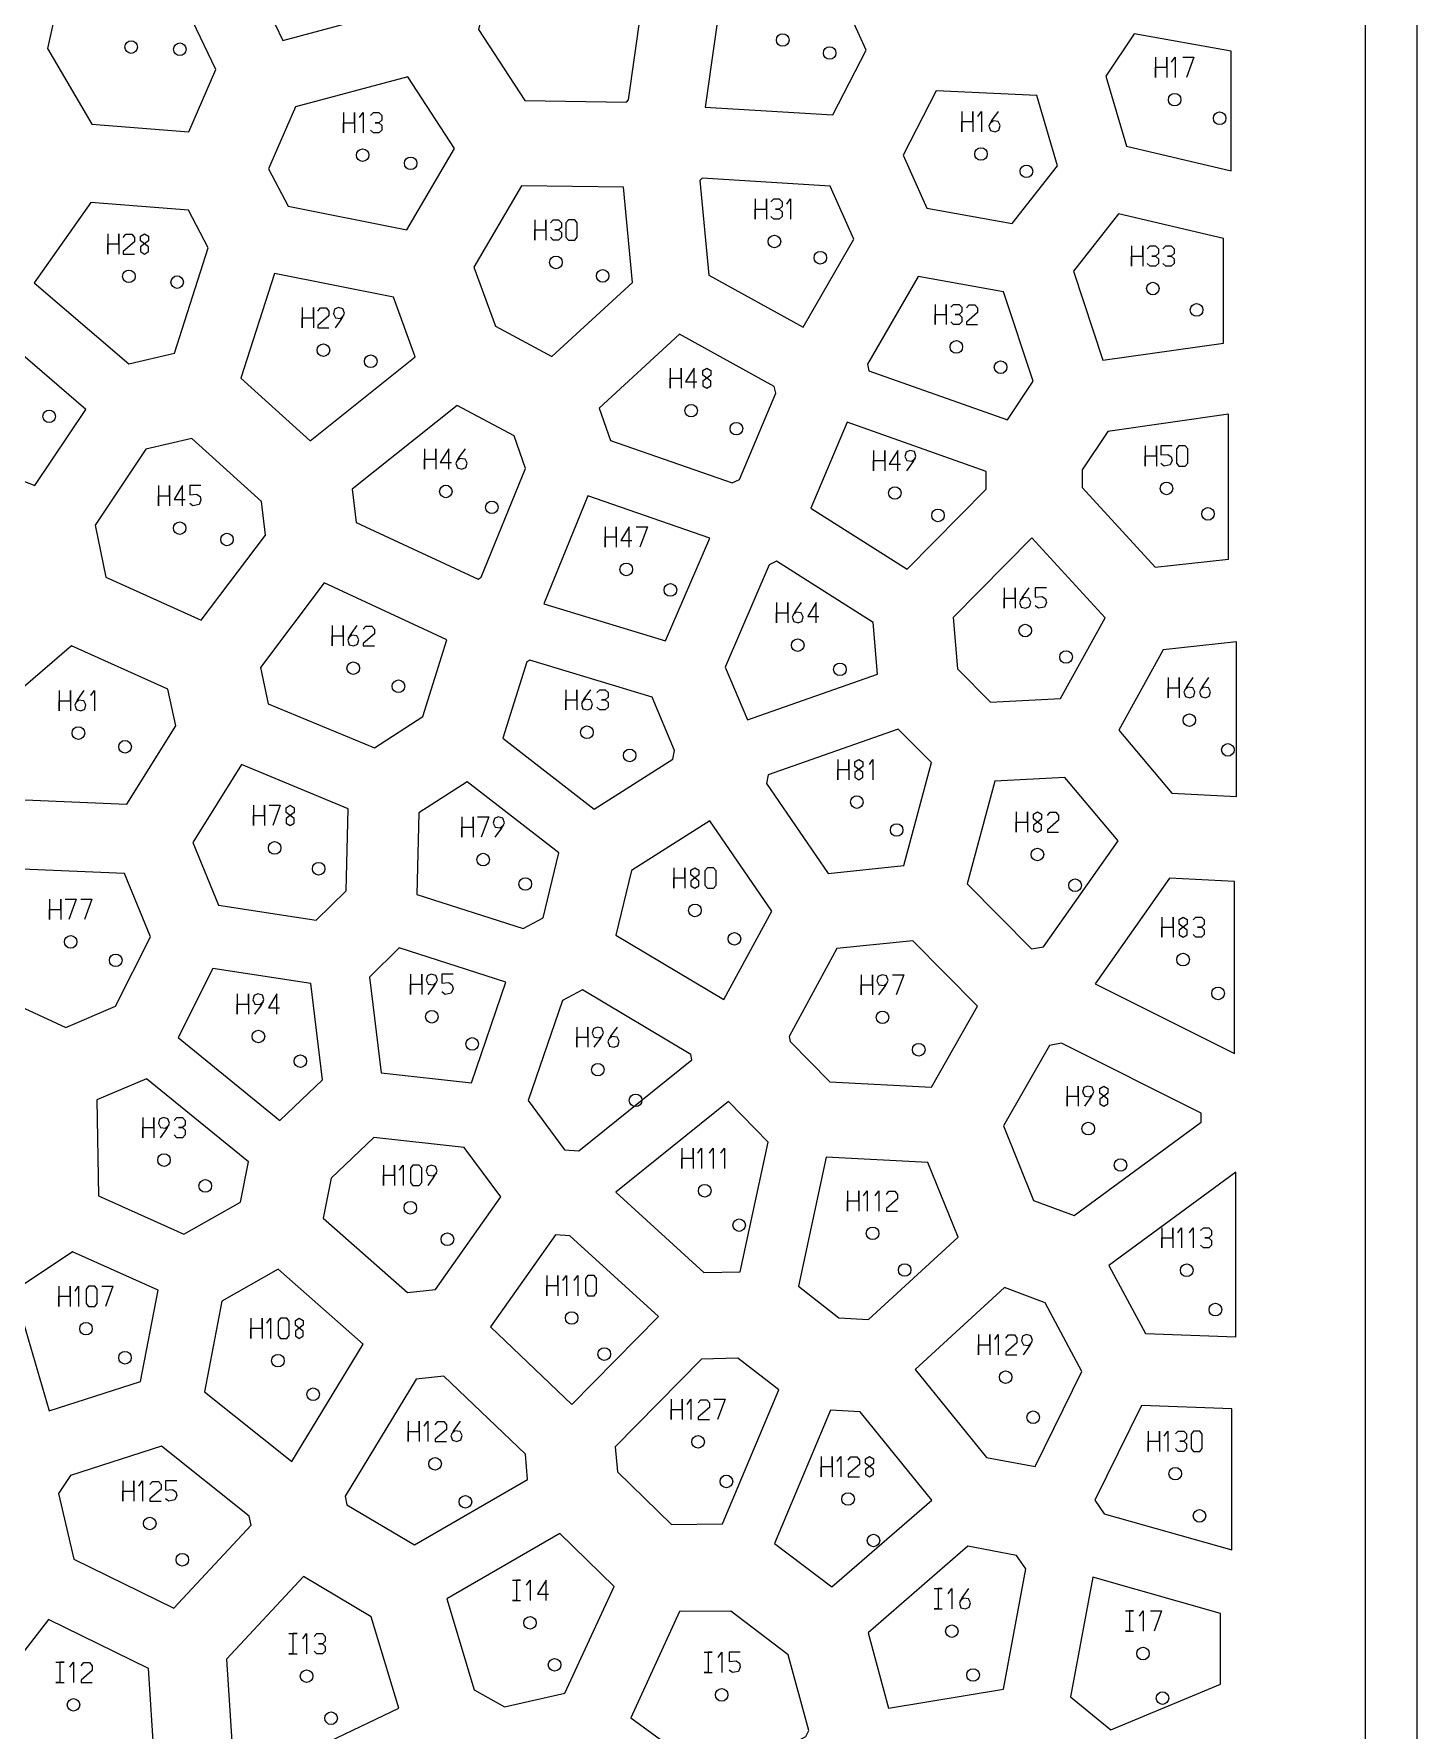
# Model space of a CAD drawing. Extents: x -13 to 2451, y -13 to 1232.
# Drawn here: x 2110 to 2451.1, y 377.5 to 795.8 of the extents above; entities that cross this region are included whole.
import ezdxf

# ---------------------------------------------------------------- set-up
doc = ezdxf.new("R2010")
doc.units = 0
for name, color, linetype in [('BOARDCUT', 7, 'CONTINUOUS'), ('OUTLINES', 7, 'CONTINUOUS'), ('PINHOLES', 7, 'CONTINUOUS'), ('STOCK', 7, 'CONTINUOUS')]:
    doc.layers.add(name, color=color, linetype=linetype)

msp = doc.modelspace()

# ---------------------------------------------------------------- linework, layer by layer
at = {"layer": 'BOARDCUT'}
msp.add_lwpolyline([(0, 0), (2438.4, 0), (2438.4, 1219.2), (0, 1219.2)], close=True, dxfattribs=at)
at = {"layer": 'OUTLINES'}
for points in [[(2199.031, 801.566), (2203.454, 820.223), (2189.952, 830.482), (2158.164, 821.904), (2171.375, 794.169), (2199.031, 801.566)], [(2256.669, 779.527), (2261.248, 812.15), (2240.707, 822.085), (2224.027, 815.479), (2219.627, 796.916), (2231.086, 779.369), (2256.119, 779.004), (2256.669, 779.527)], [(2141.561, 814.93), (2138.453, 816.547), (2116.84, 807.858), (2113.368, 792.221), (2124.262, 773.518), (2148.218, 771.628), (2154.855, 787.02), (2141.561, 814.93)], [(2315.228, 791.784), (2306.032, 812.12), (2293.206, 815.653), (2280.119, 810.213), (2275.562, 777.745), (2307.046, 775.822), (2315.228, 791.784)], [(2405.228, 762.059), (2405.228, 791.524), (2381.324, 795.805), (2374.366, 785.398), (2379.44, 768.118), (2405.228, 762.059)], [(2213.749, 767.569), (2202.209, 785.239), (2174.5, 777.829), (2167.892, 762.503), (2172.706, 753.292), (2201.946, 747.459), (2213.749, 767.569)], [(2362.396, 763.294), (2357.297, 780.659), (2332.538, 781.794), (2324.382, 765.883), (2330.231, 752.856), (2351.235, 749.071), (2362.396, 763.294)], [(2255.382, 757.991), (2230.259, 758.357), (2218.495, 738.315), (2223.814, 723.711), (2237.76, 716.226), (2257.607, 734.482), (2255.382, 757.991)], [(2299.706, 723.487), (2312.239, 745.191), (2306.356, 758.293), (2274.789, 760.221), (2274.241, 759.699), (2276.453, 736.325), (2299.706, 723.487)], [(2144.679, 717.062), (2152.954, 743.019), (2148.095, 752.317), (2124.017, 754.217), (2110.103, 734.435), (2133.412, 714.453), (2144.679, 717.062)], [(2403.341, 719.576), (2403.341, 745.384), (2377.485, 751.46), (2366.35, 737.268), (2373.631, 715.367), (2403.341, 719.576)], [(2198.674, 730.887), (2169.305, 736.744), (2161.071, 710.916), (2178.109, 695.487), (2204.034, 716.168), (2198.674, 730.887)], [(2350.132, 700.657), (2356.428, 710.186), (2349.11, 732.198), (2328.047, 735.995), (2315.552, 714.357), (2315.935, 712.716), (2350.132, 700.657)], [(2095.893, 722.458), (2082.717, 702.761), (2084.647, 694.329), (2110.243, 684.426), (2122.814, 703.212), (2099.366, 723.314), (2095.893, 722.458)], [(2282.167, 685.087), (2283.995, 685.942), (2292.958, 707.189), (2292.572, 708.842), (2269.221, 721.734), (2249.405, 703.506), (2252.214, 695.51), (2282.167, 685.087)], [(2214.386, 704.196), (2188.491, 683.538), (2189.46, 675.316), (2219.598, 661.357), (2220.344, 661.791), (2231.258, 688.598), (2228.426, 696.66), (2214.386, 704.196)], [(2301.611, 678.868), (2325.359, 663.841), (2344.808, 683.544), (2344.827, 687.928), (2310.535, 700.021), (2301.611, 678.868)], [(2404.562, 666.25), (2404.562, 702.003), (2374.816, 697.789), (2368.544, 688.297), (2368.525, 683.942), (2386.474, 664.269), (2404.562, 666.25)], [(2125.113, 674.694), (2127.732, 661.833), (2151.294, 651.191), (2167.087, 672.192), (2166.11, 680.487), (2148.941, 696.035), (2137.643, 693.419), (2125.113, 674.694)], [(2265.768, 646.096), (2276.654, 671.446), (2246.592, 681.906), (2235.729, 655.221), (2265.768, 646.096)], [(2374.15, 651.794), (2356.121, 671.557), (2336.713, 651.897), (2337.748, 639.203), (2345.927, 630.974), (2363.186, 631.9), (2374.15, 651.794)], [(2318.052, 637.888), (2317.01, 650.66), (2293.166, 665.748), (2291.338, 664.894), (2280.495, 639.645), (2286.015, 626.61), (2318.052, 637.888)], [(2181.578, 660.438), (2165.846, 639.52), (2167.818, 630.608), (2194.036, 619.76), (2205.913, 627.48), (2211.865, 646.411), (2181.578, 660.438)], [(2119.284, 644.892), (2097.176, 625.932), (2100.148, 610.524), (2103.871, 607.07), (2132.955, 605.832), (2144.989, 625.177), (2142.997, 634.182), (2119.284, 644.892)], [(2406.581, 607.706), (2406.581, 645.911), (2388.473, 643.928), (2377.547, 624.102), (2390.639, 608.532), (2406.581, 607.706)], [(2268.019, 619.073), (2262.458, 632.203), (2232.317, 641.36), (2231.572, 640.926), (2225.656, 622.111), (2248.209, 604.646), (2267.531, 616.923), (2268.019, 619.073)], [(2323.145, 624.369), (2291.112, 613.093), (2290.627, 610.959), (2305.844, 588.761), (2324.549, 590.692), (2331.374, 616.089), (2323.145, 624.369)], [(2187.526, 604.72), (2161.178, 615.622), (2149.209, 596.38), (2155.541, 580.926), (2179.637, 577.275), (2187.002, 584.498), (2187.526, 604.72)], [(2235.587, 577.818), (2239.475, 593.838), (2216.824, 611.378), (2204.969, 603.672), (2204.448, 583.586), (2230.668, 575.161), (2235.587, 577.818)], [(2356.016, 570.148), (2359.001, 570.688), (2377.417, 596.771), (2364.261, 612.416), (2346.977, 611.488), (2340.185, 586.211), (2356.016, 570.148)], [(2280.141, 557.656), (2291.999, 579.425), (2276.695, 601.751), (2257.406, 589.495), (2253.542, 573.573), (2280.141, 557.656)], [(2117.849, 550.768), (2130.141, 556.011), (2138.751, 573.122), (2132.365, 588.708), (2103.191, 589.951), (2103.365, 557.512), (2117.849, 550.768)], [(2406.052, 544.356), (2406.052, 586.745), (2390.082, 587.573), (2371.723, 561.57), (2406.052, 544.356)], [(2226.398, 561.947), (2200.099, 570.398), (2192.762, 563.201), (2195.618, 539.606), (2217.895, 537.122), (2226.398, 561.947)], [(2331.319, 536.07), (2342.685, 556.014), (2326.764, 572.167), (2308.041, 570.234), (2296.24, 548.568), (2296.504, 547.273), (2306.247, 537.351), (2331.319, 536.07)], [(2170.65, 527.824), (2181.194, 537.883), (2178.32, 561.63), (2154.16, 565.29), (2145.599, 548.278), (2170.65, 527.824)], [(2271.967, 544.101), (2245.257, 560.084), (2240.347, 557.432), (2231.886, 532.729), (2240.859, 520.635), (2244.403, 520.36), (2272.233, 542.794), (2271.967, 544.101)], [(2397.856, 527.409), (2397.856, 529.599), (2363.413, 546.87), (2360.427, 546.331), (2349.123, 526.495), (2356.512, 508.133), (2366.516, 504.378), (2397.856, 527.409)], [(2160.92, 507.667), (2162.929, 517.598), (2137.777, 538.134), (2125.506, 532.9), (2125.949, 509.228), (2146.991, 499.774), (2160.92, 507.667)], [(2253.496, 510.118), (2275.243, 490.321), (2284.182, 490.506), (2291.065, 522.511), (2281.258, 532.498), (2253.496, 510.118)], [(2216.118, 521.15), (2193.799, 523.638), (2183.303, 513.626), (2181.311, 503.78), (2202.169, 485.407), (2209.054, 486.136), (2225.153, 508.973), (2216.118, 521.15)], [(2337.924, 499.023), (2330.484, 517.511), (2305.377, 518.794), (2298.528, 486.951), (2308.522, 479.179), (2315.849, 478.724), (2337.924, 499.023)], [(2406.385, 474.487), (2406.385, 515.048), (2375.114, 492.068), (2384.12, 475.27), (2406.385, 474.487)], [(2238.636, 499.67), (2222.618, 476.947), (2242.652, 457.79), (2264.025, 479.515), (2242.186, 499.395), (2238.636, 499.67)], [(2113.796, 456.239), (2136.278, 463.437), (2140.633, 485.966), (2119.535, 495.445), (2105.124, 485.797), (2113.796, 456.239)], [(2191.223, 472.662), (2170.263, 491.125), (2156.386, 483.261), (2152.059, 460.875), (2173.622, 443.689), (2191.223, 472.662)], [(2359.373, 482.845), (2349.336, 486.612), (2327.34, 466.385), (2344.959, 444.743), (2356.936, 442.465), (2368.429, 465.955), (2359.373, 482.845)], [(2283.621, 469.184), (2274.677, 468.999), (2253.382, 447.354), (2253.898, 441.187), (2267.241, 428.199), (2279.848, 428.322), (2293.671, 461.368), (2283.621, 469.184)], [(2211.122, 464.754), (2204.239, 464.025), (2186.733, 435.208), (2187.201, 433.019), (2203.886, 423.14), (2231.765, 439.293), (2231.246, 445.511), (2211.122, 464.754)], [(2306.756, 412.796), (2331.456, 434.222), (2313.753, 455.965), (2306.417, 456.421), (2292.657, 423.522), (2306.756, 412.796)], [(2405.39, 421.909), (2405.39, 456.752), (2383.112, 457.535), (2371.676, 434.162), (2373.938, 430.844), (2405.39, 421.909)], [(2144.544, 407.581), (2163.58, 428.028), (2163.107, 430.235), (2141.478, 447.474), (2119.068, 440.299), (2116.054, 435.824), (2119.849, 419.667), (2144.544, 407.581)], [(2253.084, 412.886), (2239.671, 425.941), (2211.876, 409.836), (2218.618, 387.385), (2226.089, 383.207), (2240.959, 386.557), (2253.084, 412.886)], [(2354.594, 417.222), (2352.318, 420.562), (2340.322, 422.843), (2315.699, 401.485), (2320.729, 382.916), (2349.126, 387.591), (2354.594, 417.222)], [(2193.195, 405.438), (2176.463, 415.346), (2157.534, 395.014), (2158.893, 373.423), (2171.449, 369.229), (2199.976, 382.854), (2193.195, 405.438)], [(2402.612, 388.811), (2402.612, 406.255), (2371.113, 415.203), (2365.671, 385.719), (2375.608, 377.545), (2402.612, 388.811)], [(2279.134, 364.456), (2300.351, 375.881), (2301.072, 377.368), (2296.006, 396.074), (2281.847, 406.845), (2269.244, 406.722), (2257.185, 380.534), (2279.134, 364.456)], [(2139.638, 370.981), (2138.272, 392.682), (2113.589, 404.761), (2096.836, 383.108), (2098.21, 374.423), (2132.113, 365.795), (2139.638, 370.981)]]:
    msp.add_lwpolyline(points, close=True, dxfattribs=at)
at = {"layer": 'PINHOLES'}
for centre in [(2294.677, 794.308), (2134.003, 792.561), (2145.992, 792.029), (2306.241, 791.105), (2391.331, 779.596), (2402.418, 775.006), (2191.076, 765.91), (2343.553, 766.186), (2202.908, 763.903), (2354.771, 761.925), (2292.623, 744.614), (2238.738, 739.454), (2303.933, 740.603), (2133.428, 736.014), (2250.27, 736.136), (2145.345, 734.6), (2385.943, 733.014), (2396.725, 727.746), (2337.485, 718.62), (2181.395, 717.817), (2193.08, 715.084), (2348.39, 713.612), (2113.774, 701.504), (2272.098, 702.907), (2283.244, 698.461), (2211.594, 682.972), (2322.308, 682.59), (2389.311, 683.725), (2222.94, 679.064), (2332.955, 677.055), (2399.533, 677.44), (2145.954, 673.926), (2157.619, 671.112), (2256.088, 663.741), (2266.975, 658.692), (2354.466, 648.666), (2298.368, 645.068), (2188.762, 639.379), (2308.775, 639.094), (2364.537, 642.141), (2199.906, 634.928), (2394.945, 626.569), (2120.977, 623.372), (2246.385, 623.581), (2132.493, 619.999), (2256.935, 617.863), (2404.444, 619.236), (2312.954, 606.366), (2322.773, 599.468), (2169.377, 595.06), (2357.481, 593.44), (2180.222, 589.924), (2220.795, 592.182), (2231.169, 586.151), (2366.772, 585.845), (2273.009, 579.646), (2119.085, 571.883), (2282.752, 572.641), (2393.394, 567.512), (2130.193, 567.343), (2402.027, 559.177), (2208.136, 553.425), (2319.275, 553.285), (2165.368, 548.552), (2218.081, 546.711), (2175.712, 542.469), (2328.215, 545.28), (2249.082, 540.378), (2258.391, 532.805), (2370.006, 525.836), (2142.096, 518.064), (2377.96, 516.851), (2152.266, 511.694), (2275.446, 510.504), (2202.831, 506.314), (2283.928, 502.015), (2211.973, 498.541), (2316.824, 499.99), (2324.736, 490.967), (2394.296, 490.892), (2401.375, 481.202), (2122.844, 476.485), (2242.617, 479.126), (2132.468, 469.318), (2170.181, 468.593), (2250.663, 470.223), (2349.636, 464.529), (2178.868, 460.314), (2356.438, 454.644), (2273.801, 448.571), (2208.943, 443.16), (2280.781, 438.809), (2391.459, 440.718), (2216.425, 433.777), (2310.788, 434.479), (2397.443, 430.316), (2138.583, 428.435), (2317.054, 424.245), (2146.6, 419.505), (2232.349, 403.939), (2336.373, 401.88), (2383.515, 396.365), (2238.416, 393.585), (2177.247, 390.778), (2341.615, 391.086), (2119.782, 383.719), (2279.613, 386.172), (2388.33, 385.374), (2183.3, 380.417)]:
    msp.add_circle(centre, 1.55, dxfattribs=at)
at = {"layer": 'STOCK'}
msp.add_lwpolyline([(-12.7, -12.7), (2451.1, -12.7), (2451.1, 1231.9), (-12.7, 1231.9)], close=True, dxfattribs=at)
at = {"layer": 'TEXT'}
for points in [[(2386.606, 790.096), (2386.606, 785.096), (2386.606, 787.596), (2389.356, 787.596), (2389.356, 790.096), (2389.356, 785.096)], [(2390.556, 788.846), (2391.456, 790.096), (2391.456, 785.096)], [(2393.306, 790.096), (2396.056, 790.096), (2394.206, 785.096)], [(2186.351, 776.41), (2186.351, 771.41), (2186.351, 773.91), (2189.101, 773.91), (2189.101, 776.41), (2189.101, 771.41)], [(2190.301, 775.16), (2191.201, 776.41), (2191.201, 771.41)], [(2193.051, 775.71), (2193.751, 776.41), (2195.101, 776.41), (2195.801, 775.71), (2195.801, 774.56), (2195.101, 773.91), (2194.151, 773.91), (2195.101, 773.91), (2195.801, 773.26), (2195.801, 772.11), (2195.101, 771.41), (2193.751, 771.41), (2193.051, 772.11)], [(2338.828, 776.686), (2338.828, 771.686), (2338.828, 774.186), (2341.578, 774.186), (2341.578, 776.686), (2341.578, 771.686)], [(2342.778, 775.436), (2343.678, 776.686), (2343.678, 771.686)], [(2347.778, 776.686), (2346.178, 774.436), (2345.528, 773.086), (2345.928, 771.986), (2347.028, 771.686), (2347.978, 772.086), (2348.278, 773.186), (2347.778, 774.186), (2346.528, 774.336), (2345.678, 773.586)], [(2287.898, 755.114), (2287.898, 750.114), (2287.898, 752.614), (2290.648, 752.614), (2290.648, 755.114), (2290.648, 750.114)], [(2291.748, 754.414), (2292.448, 755.114), (2293.798, 755.114), (2294.498, 754.414), (2294.498, 753.264), (2293.798, 752.614), (2292.848, 752.614), (2293.798, 752.614), (2294.498, 751.964), (2294.498, 750.814), (2293.798, 750.114), (2292.448, 750.114), (2291.748, 750.814)], [(2295.698, 753.864), (2296.598, 755.114), (2296.598, 750.114)], [(2233.513, 749.954), (2233.513, 744.954), (2233.513, 747.454), (2236.263, 747.454), (2236.263, 749.954), (2236.263, 744.954)], [(2237.363, 749.254), (2238.063, 749.954), (2239.413, 749.954), (2240.113, 749.254), (2240.113, 748.104), (2239.413, 747.454), (2238.463, 747.454), (2239.413, 747.454), (2240.113, 746.804), (2240.113, 745.654), (2239.413, 744.954), (2238.063, 744.954), (2237.363, 745.654)], [(2128.203, 746.514), (2128.203, 741.514), (2128.203, 744.014), (2130.953, 744.014), (2130.953, 746.514), (2130.953, 741.514)], [(2132.053, 745.614), (2132.703, 746.414), (2134.153, 746.414), (2134.803, 745.614), (2134.803, 744.514), (2132.053, 742.114), (2132.053, 741.514), (2134.803, 741.514)], [(2380.718, 743.514), (2380.718, 738.514), (2380.718, 741.014), (2383.468, 741.014), (2383.468, 743.514), (2383.468, 738.514)], [(2384.568, 742.814), (2385.268, 743.514), (2386.618, 743.514), (2387.318, 742.814), (2387.318, 741.664), (2386.618, 741.014), (2385.668, 741.014), (2386.618, 741.014), (2387.318, 740.364), (2387.318, 739.214), (2386.618, 738.514), (2385.268, 738.514), (2384.568, 739.214)], [(2388.418, 742.814), (2389.118, 743.514), (2390.468, 743.514), (2391.168, 742.814), (2391.168, 741.664), (2390.468, 741.014), (2389.518, 741.014), (2390.468, 741.014), (2391.168, 740.364), (2391.168, 739.214), (2390.468, 738.514), (2389.118, 738.514), (2388.418, 739.214)], [(2176.17, 728.317), (2176.17, 723.317), (2176.17, 725.817), (2178.92, 725.817), (2178.92, 728.317), (2178.92, 723.317)], [(2180.02, 727.417), (2180.67, 728.217), (2182.12, 728.217), (2182.77, 727.417), (2182.77, 726.317), (2180.02, 723.917), (2180.02, 723.317), (2182.77, 723.317)], [(2184.37, 723.317), (2185.97, 725.567), (2186.62, 726.917), (2186.22, 728.017), (2185.12, 728.317), (2184.17, 727.917), (2183.87, 726.817), (2184.37, 725.817), (2185.62, 725.667), (2186.47, 726.417)], [(2332.26, 729.12), (2332.26, 724.12), (2332.26, 726.62), (2335.01, 726.62), (2335.01, 729.12), (2335.01, 724.12)], [(2336.11, 728.42), (2336.81, 729.12), (2338.16, 729.12), (2338.86, 728.42), (2338.86, 727.27), (2338.16, 726.62), (2337.21, 726.62), (2338.16, 726.62), (2338.86, 725.97), (2338.86, 724.82), (2338.16, 724.12), (2336.81, 724.12), (2336.11, 724.82)], [(2339.96, 728.22), (2340.61, 729.02), (2342.06, 729.02), (2342.71, 728.22), (2342.71, 727.12), (2339.96, 724.72), (2339.96, 724.12), (2342.71, 724.12)], [(2266.873, 713.407), (2266.873, 708.407), (2266.873, 710.907), (2269.623, 710.907), (2269.623, 713.407), (2269.623, 708.407)], [(2272.823, 708.407), (2272.823, 713.407), (2270.723, 710.007), (2273.473, 710.007)], [(2206.369, 693.472), (2206.369, 688.472), (2206.369, 690.972), (2209.119, 690.972), (2209.119, 693.472), (2209.119, 688.472)], [(2212.319, 688.472), (2212.319, 693.472), (2210.219, 690.072), (2212.969, 690.072)], [(2216.319, 693.472), (2214.719, 691.222), (2214.069, 689.872), (2214.469, 688.772), (2215.569, 688.472), (2216.519, 688.872), (2216.819, 689.972), (2216.319, 690.972), (2215.069, 691.122), (2214.219, 690.372)], [(2317.083, 693.09), (2317.083, 688.09), (2317.083, 690.59), (2319.833, 690.59), (2319.833, 693.09), (2319.833, 688.09)], [(2323.033, 688.09), (2323.033, 693.09), (2320.933, 689.69), (2323.683, 689.69)], [(2325.283, 688.09), (2326.883, 690.34), (2327.533, 691.69), (2327.133, 692.79), (2326.033, 693.09), (2325.083, 692.69), (2324.783, 691.59), (2325.283, 690.59), (2326.533, 690.44), (2327.383, 691.19)], [(2384.086, 694.225), (2384.086, 689.225), (2384.086, 691.725), (2386.836, 691.725), (2386.836, 694.225), (2386.836, 689.225)], [(2390.686, 694.225), (2387.936, 694.225), (2387.936, 691.975), (2389.636, 692.125), (2390.486, 691.525), (2390.686, 690.625), (2390.236, 689.525), (2388.736, 689.225), (2387.936, 689.825)], [(2140.729, 684.426), (2140.729, 679.426), (2140.729, 681.926), (2143.479, 681.926), (2143.479, 684.426), (2143.479, 679.426)], [(2146.679, 679.426), (2146.679, 684.426), (2144.579, 681.026), (2147.329, 681.026)], [(2151.179, 684.426), (2148.429, 684.426), (2148.429, 682.176), (2150.129, 682.326), (2150.979, 681.726), (2151.179, 680.826), (2150.729, 679.726), (2149.229, 679.426), (2148.429, 680.026)], [(2250.863, 674.241), (2250.863, 669.241), (2250.863, 671.741), (2253.613, 671.741), (2253.613, 674.241), (2253.613, 669.241)], [(2256.813, 669.241), (2256.813, 674.241), (2254.713, 670.841), (2257.463, 670.841)], [(2258.563, 674.241), (2261.313, 674.241), (2259.463, 669.241)], [(2349.241, 659.166), (2349.241, 654.166), (2349.241, 656.666), (2351.991, 656.666), (2351.991, 659.166), (2351.991, 654.166)], [(2355.341, 659.166), (2353.741, 656.916), (2353.091, 655.566), (2353.491, 654.466), (2354.591, 654.166), (2355.541, 654.566), (2355.841, 655.666), (2355.341, 656.666), (2354.091, 656.816), (2353.241, 656.066)], [(2359.691, 659.166), (2356.941, 659.166), (2356.941, 656.916), (2358.641, 657.066), (2359.491, 656.466), (2359.691, 655.566), (2359.241, 654.466), (2357.741, 654.166), (2356.941, 654.766)], [(2293.143, 655.568), (2293.143, 650.568), (2293.143, 653.068), (2295.893, 653.068), (2295.893, 655.568), (2295.893, 650.568)], [(2299.243, 655.568), (2297.643, 653.318), (2296.993, 651.968), (2297.393, 650.868), (2298.493, 650.568), (2299.443, 650.968), (2299.743, 652.068), (2299.243, 653.068), (2297.993, 653.218), (2297.143, 652.468)], [(2302.943, 650.568), (2302.943, 655.568), (2300.843, 652.168), (2303.593, 652.168)], [(2183.537, 649.879), (2183.537, 644.879), (2183.537, 647.379), (2186.287, 647.379), (2186.287, 649.879), (2186.287, 644.879)], [(2189.637, 649.879), (2188.037, 647.629), (2187.387, 646.279), (2187.787, 645.179), (2188.887, 644.879), (2189.837, 645.279), (2190.137, 646.379), (2189.637, 647.379), (2188.387, 647.529), (2187.537, 646.779)], [(2191.237, 648.979), (2191.887, 649.779), (2193.337, 649.779), (2193.987, 648.979), (2193.987, 647.879), (2191.237, 645.479), (2191.237, 644.879), (2193.987, 644.879)], [(2389.72, 637.069), (2389.72, 632.069), (2389.72, 634.569), (2392.47, 634.569), (2392.47, 637.069), (2392.47, 632.069)], [(2395.82, 637.069), (2394.22, 634.819), (2393.57, 633.469), (2393.97, 632.369), (2395.07, 632.069), (2396.02, 632.469), (2396.32, 633.569), (2395.82, 634.569), (2394.57, 634.719), (2393.72, 633.969)], [(2399.67, 637.069), (2398.07, 634.819), (2397.42, 633.469), (2397.82, 632.369), (2398.92, 632.069), (2399.87, 632.469), (2400.17, 633.569), (2399.67, 634.569), (2398.42, 634.719), (2397.57, 633.969)], [(2116.252, 633.872), (2116.252, 628.872), (2116.252, 631.372), (2119.002, 631.372), (2119.002, 633.872), (2119.002, 628.872)], [(2122.352, 633.872), (2120.752, 631.622), (2120.102, 630.272), (2120.502, 629.172), (2121.602, 628.872), (2122.552, 629.272), (2122.852, 630.372), (2122.352, 631.372), (2121.102, 631.522), (2120.252, 630.772)], [(2124.052, 632.622), (2124.952, 633.872), (2124.952, 628.872)], [(2241.16, 634.081), (2241.16, 629.081), (2241.16, 631.581), (2243.91, 631.581), (2243.91, 634.081), (2243.91, 629.081)], [(2247.26, 634.081), (2245.66, 631.831), (2245.01, 630.481), (2245.41, 629.381), (2246.51, 629.081), (2247.46, 629.481), (2247.76, 630.581), (2247.26, 631.581), (2246.01, 631.731), (2245.16, 630.981)], [(2248.86, 633.381), (2249.56, 634.081), (2250.91, 634.081), (2251.61, 633.381), (2251.61, 632.231), (2250.91, 631.581), (2249.96, 631.581), (2250.91, 631.581), (2251.61, 630.931), (2251.61, 629.781), (2250.91, 629.081), (2249.56, 629.081), (2248.86, 629.781)], [(2308.229, 616.866), (2308.229, 611.866), (2308.229, 614.366), (2310.979, 614.366), (2310.979, 616.866), (2310.979, 611.866)], [(2316.029, 615.616), (2316.929, 616.866), (2316.929, 611.866)], [(2164.152, 605.56), (2164.152, 600.56), (2164.152, 603.06), (2166.902, 603.06), (2166.902, 605.56), (2166.902, 600.56)], [(2168.002, 605.56), (2170.752, 605.56), (2168.902, 600.56)], [(2215.57, 602.682), (2215.57, 597.682), (2215.57, 600.182), (2218.32, 600.182), (2218.32, 602.682), (2218.32, 597.682)], [(2219.42, 602.682), (2222.17, 602.682), (2220.32, 597.682)], [(2223.77, 597.682), (2225.37, 599.932), (2226.02, 601.282), (2225.62, 602.382), (2224.52, 602.682), (2223.57, 602.282), (2223.27, 601.182), (2223.77, 600.182), (2225.02, 600.032), (2225.87, 600.782)], [(2352.256, 603.94), (2352.256, 598.94), (2352.256, 601.44), (2355.006, 601.44), (2355.006, 603.94), (2355.006, 598.94)], [(2359.956, 603.04), (2360.606, 603.84), (2362.056, 603.84), (2362.706, 603.04), (2362.706, 601.94), (2359.956, 599.54), (2359.956, 598.94), (2362.706, 598.94)], [(2267.784, 590.146), (2267.784, 585.146), (2267.784, 587.646), (2270.534, 587.646), (2270.534, 590.146), (2270.534, 585.146)], [(2113.86, 582.383), (2113.86, 577.383), (2113.86, 579.883), (2116.61, 579.883), (2116.61, 582.383), (2116.61, 577.383)], [(2117.71, 582.383), (2120.46, 582.383), (2118.61, 577.383)], [(2121.56, 582.383), (2124.31, 582.383), (2122.46, 577.383)], [(2388.169, 578.012), (2388.169, 573.012), (2388.169, 575.512), (2390.919, 575.512), (2390.919, 578.012), (2390.919, 573.012)], [(2395.869, 577.312), (2396.569, 578.012), (2397.919, 578.012), (2398.619, 577.312), (2398.619, 576.162), (2397.919, 575.512), (2396.969, 575.512), (2397.919, 575.512), (2398.619, 574.862), (2398.619, 573.712), (2397.919, 573.012), (2396.569, 573.012), (2395.869, 573.712)], [(2202.911, 563.925), (2202.911, 558.925), (2202.911, 561.425), (2205.661, 561.425), (2205.661, 563.925), (2205.661, 558.925)], [(2207.261, 558.925), (2208.861, 561.175), (2209.511, 562.525), (2209.111, 563.625), (2208.011, 563.925), (2207.061, 563.525), (2206.761, 562.425), (2207.261, 561.425), (2208.511, 561.275), (2209.361, 562.025)], [(2213.361, 563.925), (2210.611, 563.925), (2210.611, 561.675), (2212.311, 561.825), (2213.161, 561.225), (2213.361, 560.325), (2212.911, 559.225), (2211.411, 558.925), (2210.611, 559.525)], [(2314.05, 563.785), (2314.05, 558.785), (2314.05, 561.285), (2316.8, 561.285), (2316.8, 563.785), (2316.8, 558.785)], [(2318.4, 558.785), (2320, 561.035), (2320.65, 562.385), (2320.25, 563.485), (2319.15, 563.785), (2318.2, 563.385), (2317.9, 562.285), (2318.4, 561.285), (2319.65, 561.135), (2320.5, 561.885)], [(2321.75, 563.785), (2324.5, 563.785), (2322.65, 558.785)], [(2160.143, 559.052), (2160.143, 554.052), (2160.143, 556.552), (2162.893, 556.552), (2162.893, 559.052), (2162.893, 554.052)], [(2164.493, 554.052), (2166.093, 556.302), (2166.743, 557.652), (2166.343, 558.752), (2165.243, 559.052), (2164.293, 558.652), (2163.993, 557.552), (2164.493, 556.552), (2165.743, 556.402), (2166.593, 557.152)], [(2169.943, 554.052), (2169.943, 559.052), (2167.843, 555.652), (2170.593, 555.652)], [(2243.857, 550.878), (2243.857, 545.878), (2243.857, 548.378), (2246.607, 548.378), (2246.607, 550.878), (2246.607, 545.878)], [(2248.207, 545.878), (2249.807, 548.128), (2250.457, 549.478), (2250.057, 550.578), (2248.957, 550.878), (2248.007, 550.478), (2247.707, 549.378), (2248.207, 548.378), (2249.457, 548.228), (2250.307, 548.978)], [(2253.807, 550.878), (2252.207, 548.628), (2251.557, 547.278), (2251.957, 546.178), (2253.057, 545.878), (2254.007, 546.278), (2254.307, 547.378), (2253.807, 548.378), (2252.557, 548.528), (2251.707, 547.778)], [(2364.781, 536.336), (2364.781, 531.336), (2364.781, 533.836), (2367.531, 533.836), (2367.531, 536.336), (2367.531, 531.336)], [(2369.131, 531.336), (2370.731, 533.586), (2371.381, 534.936), (2370.981, 536.036), (2369.881, 536.336), (2368.931, 535.936), (2368.631, 534.836), (2369.131, 533.836), (2370.381, 533.686), (2371.231, 534.436)], [(2136.871, 528.564), (2136.871, 523.564), (2136.871, 526.064), (2139.621, 526.064), (2139.621, 528.564), (2139.621, 523.564)], [(2141.221, 523.564), (2142.821, 525.814), (2143.471, 527.164), (2143.071, 528.264), (2141.971, 528.564), (2141.021, 528.164), (2140.721, 527.064), (2141.221, 526.064), (2142.471, 525.914), (2143.321, 526.664)], [(2144.571, 527.864), (2145.271, 528.564), (2146.621, 528.564), (2147.321, 527.864), (2147.321, 526.714), (2146.621, 526.064), (2145.671, 526.064), (2146.621, 526.064), (2147.321, 525.414), (2147.321, 524.264), (2146.621, 523.564), (2145.271, 523.564), (2144.571, 524.264)], [(2269.796, 521.004), (2269.796, 516.004), (2269.796, 518.504), (2272.546, 518.504), (2272.546, 521.004), (2272.546, 516.004)], [(2273.746, 519.754), (2274.646, 521.004), (2274.646, 516.004)], [(2276.596, 519.754), (2277.496, 521.004), (2277.496, 516.004)], [(2279.446, 519.754), (2280.346, 521.004), (2280.346, 516.004)], [(2196.181, 516.814), (2196.181, 511.814), (2196.181, 514.314), (2198.931, 514.314), (2198.931, 516.814), (2198.931, 511.814)], [(2200.131, 515.564), (2201.031, 516.814), (2201.031, 511.814)], [(2207.231, 511.814), (2208.831, 514.064), (2209.481, 515.414), (2209.081, 516.514), (2207.981, 516.814), (2207.031, 516.414), (2206.731, 515.314), (2207.231, 514.314), (2208.481, 514.164), (2209.331, 514.914)], [(2310.674, 510.49), (2310.674, 505.49), (2310.674, 507.99), (2313.424, 507.99), (2313.424, 510.49), (2313.424, 505.49)], [(2314.624, 509.24), (2315.524, 510.49), (2315.524, 505.49)], [(2317.474, 509.24), (2318.374, 510.49), (2318.374, 505.49)], [(2320.224, 509.59), (2320.874, 510.39), (2322.324, 510.39), (2322.974, 509.59), (2322.974, 508.49), (2320.224, 506.09), (2320.224, 505.49), (2322.974, 505.49)], [(2388.146, 501.392), (2388.146, 496.392), (2388.146, 498.892), (2390.896, 498.892), (2390.896, 501.392), (2390.896, 496.392)], [(2392.096, 500.142), (2392.996, 501.392), (2392.996, 496.392)], [(2394.946, 500.142), (2395.846, 501.392), (2395.846, 496.392)], [(2397.696, 500.692), (2398.396, 501.392), (2399.746, 501.392), (2400.446, 500.692), (2400.446, 499.542), (2399.746, 498.892), (2398.796, 498.892), (2399.746, 498.892), (2400.446, 498.242), (2400.446, 497.092), (2399.746, 496.392), (2398.396, 496.392), (2397.696, 497.092)], [(2236.467, 489.626), (2236.467, 484.626), (2236.467, 487.126), (2239.217, 487.126), (2239.217, 489.626), (2239.217, 484.626)], [(2240.417, 488.376), (2241.317, 489.626), (2241.317, 484.626)], [(2243.267, 488.376), (2244.167, 489.626), (2244.167, 484.626)], [(2116.194, 486.985), (2116.194, 481.985), (2116.194, 484.485), (2118.944, 484.485), (2118.944, 486.985), (2118.944, 481.985)], [(2120.144, 485.735), (2121.044, 486.985), (2121.044, 481.985)], [(2126.744, 486.985), (2129.494, 486.985), (2127.644, 481.985)], [(2163.531, 479.093), (2163.531, 474.093), (2163.531, 476.593), (2166.281, 476.593), (2166.281, 479.093), (2166.281, 474.093)], [(2167.481, 477.843), (2168.381, 479.093), (2168.381, 474.093)], [(2342.986, 475.029), (2342.986, 470.029), (2342.986, 472.529), (2345.736, 472.529), (2345.736, 475.029), (2345.736, 470.029)], [(2346.936, 473.779), (2347.836, 475.029), (2347.836, 470.029)], [(2349.686, 474.129), (2350.336, 474.929), (2351.786, 474.929), (2352.436, 474.129), (2352.436, 473.029), (2349.686, 470.629), (2349.686, 470.029), (2352.436, 470.029)], [(2354.036, 470.029), (2355.636, 472.279), (2356.286, 473.629), (2355.886, 474.729), (2354.786, 475.029), (2353.836, 474.629), (2353.536, 473.529), (2354.036, 472.529), (2355.286, 472.379), (2356.136, 473.129)], [(2267.151, 459.071), (2267.151, 454.071), (2267.151, 456.571), (2269.901, 456.571), (2269.901, 459.071), (2269.901, 454.071)], [(2271.101, 457.821), (2272.001, 459.071), (2272.001, 454.071)], [(2273.851, 458.171), (2274.501, 458.971), (2275.951, 458.971), (2276.601, 458.171), (2276.601, 457.071), (2273.851, 454.671), (2273.851, 454.071), (2276.601, 454.071)], [(2277.701, 459.071), (2280.451, 459.071), (2278.601, 454.071)], [(2202.293, 453.66), (2202.293, 448.66), (2202.293, 451.16), (2205.043, 451.16), (2205.043, 453.66), (2205.043, 448.66)], [(2206.243, 452.41), (2207.143, 453.66), (2207.143, 448.66)], [(2208.993, 452.76), (2209.643, 453.56), (2211.093, 453.56), (2211.743, 452.76), (2211.743, 451.66), (2208.993, 449.26), (2208.993, 448.66), (2211.743, 448.66)], [(2215.093, 453.66), (2213.493, 451.41), (2212.843, 450.06), (2213.243, 448.96), (2214.343, 448.66), (2215.293, 449.06), (2215.593, 450.16), (2215.093, 451.16), (2213.843, 451.31), (2212.993, 450.56)], [(2384.809, 451.218), (2384.809, 446.218), (2384.809, 448.718), (2387.559, 448.718), (2387.559, 451.218), (2387.559, 446.218)], [(2388.759, 449.968), (2389.659, 451.218), (2389.659, 446.218)], [(2391.509, 450.518), (2392.209, 451.218), (2393.559, 451.218), (2394.259, 450.518), (2394.259, 449.368), (2393.559, 448.718), (2392.609, 448.718), (2393.559, 448.718), (2394.259, 448.068), (2394.259, 446.918), (2393.559, 446.218), (2392.209, 446.218), (2391.509, 446.918)], [(2304.138, 444.979), (2304.138, 439.979), (2304.138, 442.479), (2306.888, 442.479), (2306.888, 444.979), (2306.888, 439.979)], [(2308.088, 443.729), (2308.988, 444.979), (2308.988, 439.979)], [(2310.838, 444.079), (2311.488, 444.879), (2312.938, 444.879), (2313.588, 444.079), (2313.588, 442.979), (2310.838, 440.579), (2310.838, 439.979), (2313.588, 439.979)], [(2131.933, 438.935), (2131.933, 433.935), (2131.933, 436.435), (2134.683, 436.435), (2134.683, 438.935), (2134.683, 433.935)], [(2135.883, 437.685), (2136.783, 438.935), (2136.783, 433.935)], [(2138.633, 438.035), (2139.283, 438.835), (2140.733, 438.835), (2141.383, 438.035), (2141.383, 436.935), (2138.633, 434.535), (2138.633, 433.935), (2141.383, 433.935)], [(2145.233, 438.935), (2142.483, 438.935), (2142.483, 436.685), (2144.183, 436.835), (2145.033, 436.235), (2145.233, 435.335), (2144.783, 434.235), (2143.283, 433.935), (2142.483, 434.535)], [(2227.999, 414.439), (2229.999, 414.439), (2228.999, 414.439), (2228.999, 409.439), (2227.999, 409.439), (2229.999, 409.439)], [(2231.449, 413.189), (2232.349, 414.439), (2232.349, 409.439)], [(2236.299, 409.439), (2236.299, 414.439), (2234.199, 411.039), (2236.949, 411.039)], [(2332.023, 412.38), (2334.023, 412.38), (2333.023, 412.38), (2333.023, 407.38), (2332.023, 407.38), (2334.023, 407.38)], [(2335.473, 411.13), (2336.373, 412.38), (2336.373, 407.38)], [(2340.473, 412.38), (2338.873, 410.13), (2338.223, 408.78), (2338.623, 407.68), (2339.723, 407.38), (2340.673, 407.78), (2340.973, 408.88), (2340.473, 409.88), (2339.223, 410.03), (2338.373, 409.28)], [(2379.165, 406.865), (2381.165, 406.865), (2380.165, 406.865), (2380.165, 401.865), (2379.165, 401.865), (2381.165, 401.865)], [(2382.615, 405.615), (2383.515, 406.865), (2383.515, 401.865)], [(2385.365, 406.865), (2388.115, 406.865), (2386.265, 401.865)], [(2172.897, 401.278), (2174.897, 401.278), (2173.897, 401.278), (2173.897, 396.278), (2172.897, 396.278), (2174.897, 396.278)], [(2176.347, 400.028), (2177.247, 401.278), (2177.247, 396.278)], [(2179.097, 400.578), (2179.797, 401.278), (2181.147, 401.278), (2181.847, 400.578), (2181.847, 399.428), (2181.147, 398.778), (2180.197, 398.778), (2181.147, 398.778), (2181.847, 398.128), (2181.847, 396.978), (2181.147, 396.278), (2179.797, 396.278), (2179.097, 396.978)], [(2115.432, 394.219), (2117.432, 394.219), (2116.432, 394.219), (2116.432, 389.219), (2115.432, 389.219), (2117.432, 389.219)], [(2118.882, 392.969), (2119.782, 394.219), (2119.782, 389.219)], [(2121.632, 393.319), (2122.282, 394.119), (2123.732, 394.119), (2124.382, 393.319), (2124.382, 392.219), (2121.632, 389.819), (2121.632, 389.219), (2124.382, 389.219)], [(2275.263, 396.672), (2277.263, 396.672), (2276.263, 396.672), (2276.263, 391.672), (2275.263, 391.672), (2277.263, 391.672)], [(2278.713, 395.422), (2279.613, 396.672), (2279.613, 391.672)], [(2284.213, 396.672), (2281.463, 396.672), (2281.463, 394.422), (2283.163, 394.572), (2284.013, 393.972), (2284.213, 393.072), (2283.763, 391.972), (2282.263, 391.672), (2281.463, 392.272)]]:
    msp.add_lwpolyline(points, dxfattribs=at)
for points in [[(2241.813, 744.954), (2243.363, 744.954), (2243.963, 745.704), (2243.963, 749.204), (2243.363, 749.954), (2241.813, 749.954), (2241.213, 749.204), (2241.213, 745.704)], [(2137.278, 744.014), (2136.303, 744.764), (2136.303, 745.914), (2137.278, 746.514), (2138.253, 745.914), (2138.253, 744.764), (2137.278, 744.014), (2136.303, 743.264), (2136.303, 742.114), (2137.278, 741.514), (2138.253, 742.114), (2138.253, 743.264)], [(2275.948, 710.907), (2274.973, 711.657), (2274.973, 712.807), (2275.948, 713.407), (2276.923, 712.807), (2276.923, 711.657), (2275.948, 710.907), (2274.973, 710.157), (2274.973, 709.007), (2275.948, 708.407), (2276.923, 709.007), (2276.923, 710.157)], [(2392.386, 689.225), (2393.936, 689.225), (2394.536, 689.975), (2394.536, 693.475), (2393.936, 694.225), (2392.386, 694.225), (2391.786, 693.475), (2391.786, 689.975)], [(2313.454, 614.366), (2312.479, 615.116), (2312.479, 616.266), (2313.454, 616.866), (2314.429, 616.266), (2314.429, 615.116), (2313.454, 614.366), (2312.479, 613.616), (2312.479, 612.466), (2313.454, 611.866), (2314.429, 612.466), (2314.429, 613.616)], [(2173.227, 603.06), (2172.252, 603.81), (2172.252, 604.96), (2173.227, 605.56), (2174.202, 604.96), (2174.202, 603.81), (2173.227, 603.06), (2172.252, 602.31), (2172.252, 601.16), (2173.227, 600.56), (2174.202, 601.16), (2174.202, 602.31)], [(2357.481, 601.44), (2356.506, 602.19), (2356.506, 603.34), (2357.481, 603.94), (2358.456, 603.34), (2358.456, 602.19), (2357.481, 601.44), (2356.506, 600.69), (2356.506, 599.54), (2357.481, 598.94), (2358.456, 599.54), (2358.456, 600.69)], [(2273.009, 587.646), (2272.034, 588.396), (2272.034, 589.546), (2273.009, 590.146), (2273.984, 589.546), (2273.984, 588.396), (2273.009, 587.646), (2272.034, 586.896), (2272.034, 585.746), (2273.009, 585.146), (2273.984, 585.746), (2273.984, 586.896)], [(2276.084, 585.146), (2277.634, 585.146), (2278.234, 585.896), (2278.234, 589.396), (2277.634, 590.146), (2276.084, 590.146), (2275.484, 589.396), (2275.484, 585.896)], [(2393.394, 575.512), (2392.419, 576.262), (2392.419, 577.412), (2393.394, 578.012), (2394.369, 577.412), (2394.369, 576.262), (2393.394, 575.512), (2392.419, 574.762), (2392.419, 573.612), (2393.394, 573.012), (2394.369, 573.612), (2394.369, 574.762)], [(2373.856, 533.836), (2372.881, 534.586), (2372.881, 535.736), (2373.856, 536.336), (2374.831, 535.736), (2374.831, 534.586), (2373.856, 533.836), (2372.881, 533.086), (2372.881, 531.936), (2373.856, 531.336), (2374.831, 531.936), (2374.831, 533.086)], [(2203.481, 511.814), (2205.031, 511.814), (2205.631, 512.564), (2205.631, 516.064), (2205.031, 516.814), (2203.481, 516.814), (2202.881, 516.064), (2202.881, 512.564)], [(2246.617, 484.626), (2248.167, 484.626), (2248.767, 485.376), (2248.767, 488.876), (2248.167, 489.626), (2246.617, 489.626), (2246.017, 488.876), (2246.017, 485.376)], [(2123.494, 481.985), (2125.044, 481.985), (2125.644, 482.735), (2125.644, 486.235), (2125.044, 486.985), (2123.494, 486.985), (2122.894, 486.235), (2122.894, 482.735)], [(2170.831, 474.093), (2172.381, 474.093), (2172.981, 474.843), (2172.981, 478.343), (2172.381, 479.093), (2170.831, 479.093), (2170.231, 478.343), (2170.231, 474.843)], [(2175.456, 476.593), (2174.481, 477.343), (2174.481, 478.493), (2175.456, 479.093), (2176.431, 478.493), (2176.431, 477.343), (2175.456, 476.593), (2174.481, 475.843), (2174.481, 474.693), (2175.456, 474.093), (2176.431, 474.693), (2176.431, 475.843)], [(2395.959, 446.218), (2397.509, 446.218), (2398.109, 446.968), (2398.109, 450.468), (2397.509, 451.218), (2395.959, 451.218), (2395.359, 450.468), (2395.359, 446.968)], [(2316.063, 442.479), (2315.088, 443.229), (2315.088, 444.379), (2316.063, 444.979), (2317.038, 444.379), (2317.038, 443.229), (2316.063, 442.479), (2315.088, 441.729), (2315.088, 440.579), (2316.063, 439.979), (2317.038, 440.579), (2317.038, 441.729)]]:
    msp.add_lwpolyline(points, close=True, dxfattribs=at)

doc.saveas('drawing.dxf')
